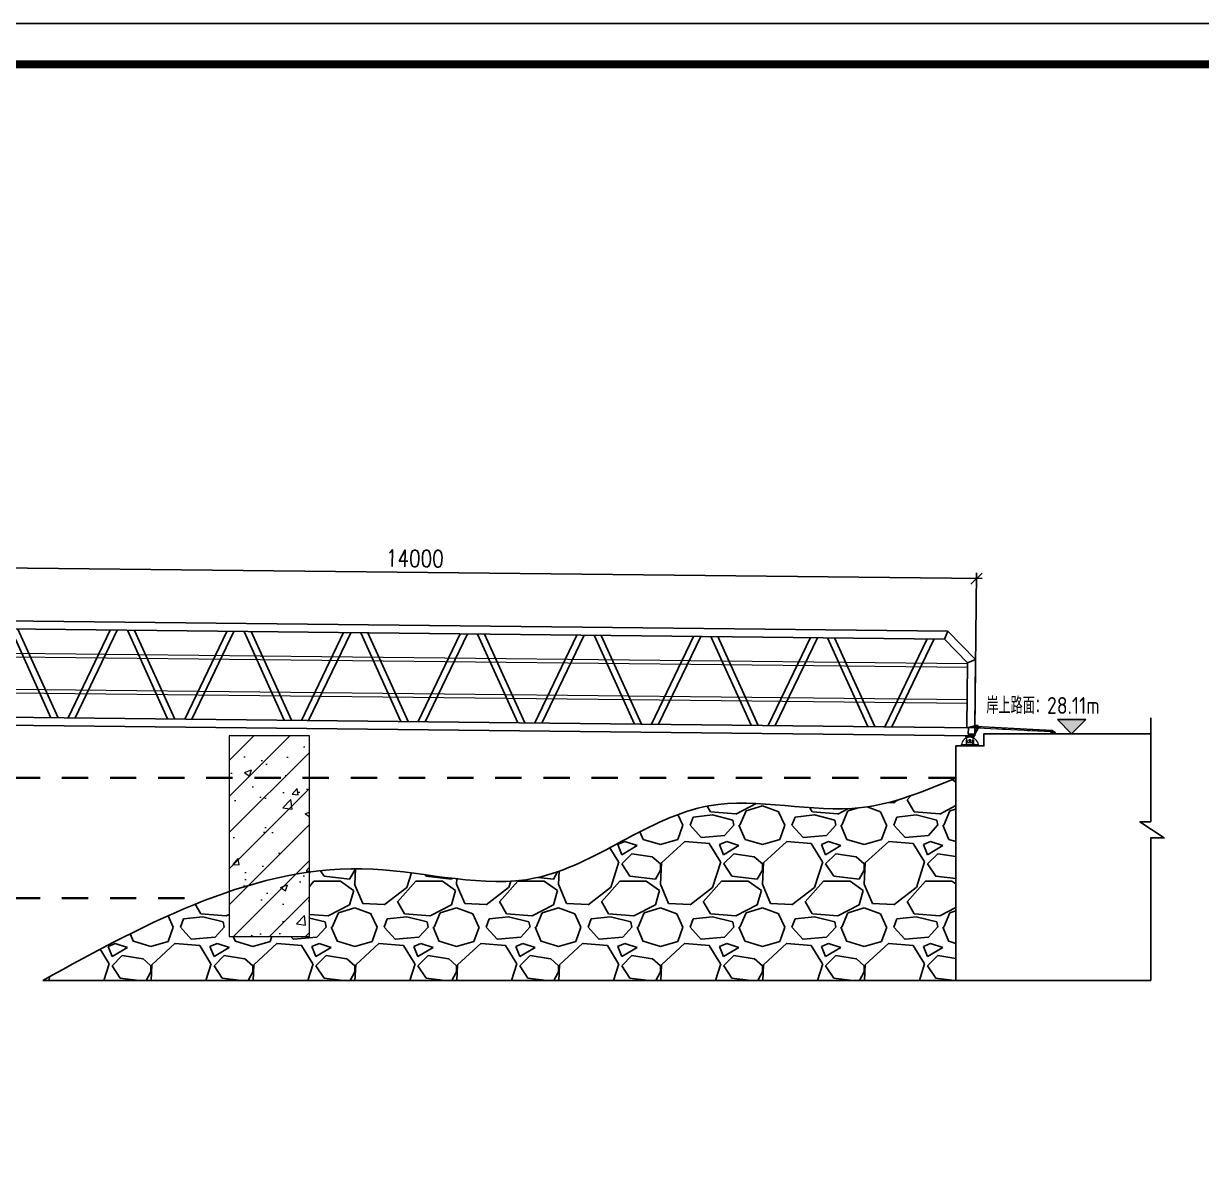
# Model space of a CAD drawing. Extents: x -259369 to -50372, y -155978 to 198088.
# Drawn here: x -87575 to -72897, y 143497 to 157767 of the extents above; entities that cross this region are included whole.
import ezdxf

# ---------------------------------------------------------------- set-up
doc = ezdxf.new("R2010")
doc.units = 0
doc.header["$LTSCALE"] = 1000
doc.header["$MEASUREMENT"] = 0
doc.linetypes.add('CENTER', pattern=[2, 1.25, -0.25, 0.25, -0.25])
doc.linetypes.add('CENTER2', pattern=[28.575, 19.05, -3.175, 3.175, -3.175])
for name, color, linetype, lineweight in [('加强板', 140, 'Continuous', 18), ('图框', 7, 'Continuous', 13), ('型材', 7, 'Continuous', 15), ('结构', 52, 'Continuous', 18), ('铝斜撑', 241, 'Continuous', 9)]:
    doc.layers.add(name, color=color, linetype=linetype, lineweight=lineweight)
for name, color, linetype in [('标注', 9, 'Continuous'), ('铝横梁', 220, 'Continuous'), ('铝通', 4, 'Continuous')]:
    doc.layers.add(name, color=color, linetype=linetype)
doc.styles.add('HZTXT', font='txtw.shx', dxfattribs={"width": 0.8, "bigfont": 'hztxtw.shx'})
doc.styles.get("Standard").update_dxf_attribs({"font": 'gbenor.shx', "bigfont": 'gbcbig.shx'})
doc.dimstyles.new('DIM-70', dxfattribs={"dimscale": 70, "dimtxt": 3, "dimasz": 2, "dimexe": 1, "dimexo": 1, "dimgap": 1, "dimtad": 1, "dimdec": 1, "dimdsep": 46, "dimtxsty": 'HZTXT', "dimblk": 'OBLIQUE', "dimcen": 0, "dimdle": 1, "dimclrd": 9, "dimclre": 9, "dimclrt": 2, "dimadec": 1, "dimazin": 0, "dimtfac": 1, "dimtdec": 1, "dimtix": 1, "dimtmove": 2, "dimatfit": 3, "dimldrblk": 'OBLIQUE', "dimfxl": 15, "dimtolj": 1, "dimtzin": 0, "dimarcsym": 1})

# ---------------------------------------------------------------- blocks, each defined once
blk = doc.blocks.new('rgthtyjyuk')
blk.add_lwpolyline([(0, 0), (420, 0), (420, 297), (0, 297)], close=True)
at = {"const_width": 1}
blk.add_lwpolyline([(25, 5), (415, 5), (415, 292), (25, 292)], close=True, dxfattribs=at)
blk = doc.blocks.new('JAGZZ')
at = {"color": 1, "linetype": 'CENTER2'}
for p, q in [((524725, 12996), (524689, 12996)), ((524707, 12979), (524707, 13014))]:
    blk.add_line(p, q, dxfattribs=at)
at = {"layer": '结构', "color": 4}
for p, q in [((524597, 12929), (524597, 12941)), ((524817, 12941), (524597, 12941)), ((524817, 12929), (524597, 12929)), ((524817, 12929), (524817, 12941))]:
    blk.add_line(p, q, dxfattribs=at)
for points in [[(524670, 12941), (524670, 13001), (524662, 13001), (524662, 12941)], [(524744, 12941), (524744, 13001), (524752, 13001), (524752, 12941)]]:
    blk.add_lwpolyline(points, close=True, dxfattribs=at)
at = {"layer": '结构'}
blk.add_circle((524707, 12996), 13, dxfattribs=at)
at = {"layer": '结构', "color": 4}
blk.add_arc((524707, 12931), 106, 5.7248, 174.2752, dxfattribs=at)
blk = doc.blocks.new('*U1839')
at = {"color": 5, "const_width": 30}
blk.add_lwpolyline([(166, 0), (-166, 0)], dxfattribs=at)
blk = doc.blocks.new('*U1840')
at = {"color": 0, "linetype": 'ByBlock', "lineweight": -2, "transparency": 16777216}
for p in [(0, 0), (600, 0), (1200, 0), (1800, 0), (2400, 0), (3000, 0), (3600, 0), (4200, 0), (4800, 0), (5400, 0), (6000, 0), (6600, 0), (7200, 0), (7800, 0), (8400, 0), (9000, 0), (9600, 0), (10200, 0), (10800, 0), (11400, 0), (12000, 0), (12600, 0)]:
    blk.add_blockref('*U1839', p, dxfattribs=at)
blk = doc.blocks.new('*U1841')
at = {"color": 5, "const_width": 30}
blk.add_lwpolyline([(166, 0), (-166, 0)], dxfattribs=at)
blk = doc.blocks.new('*U1842')
at = {"color": 0, "linetype": 'ByBlock', "lineweight": -2, "transparency": 16777216}
for p in [(0, 0), (600, 0), (1200, 0), (1800, 0), (2400, 0), (3000, 0), (3600, 0), (4200, 0), (4800, 0), (5400, 0), (6000, 0), (6600, 0), (7200, 0), (7800, 0), (8400, 0), (9000, 0), (9600, 0), (10200, 0), (10800, 0), (11400, 0), (12000, 0), (12600, 0), (13200, 0), (13800, 0), (14400, 0), (15000, 0), (15600, 0), (16200, 0), (16800, 0), (17400, 0), (18000, 0), (18600, 0), (19200, 0), (19800, 0), (20400, 0), (21000, 0), (21600, 0), (22200, 0)]:
    blk.add_blockref('*U1841', p, dxfattribs=at)
blk = doc.blocks.new('EB')
at = {"layer": '加强板'}
blk.add_lwpolyline([(1337537242, 365767056), (1337537242, 365767006), (1337537257, 365767006), (1337537267, 365767056)], close=True, dxfattribs=at)
at = {"layer": '铝通'}
blk.add_lwpolyline([(1337537285, 365767056, 0.668622), (1337537254, 365767090), (1337537162, 365767061), (1337537162, 365766981), (1337537242, 365766981)], format="xyb", close=True, dxfattribs=at)
blk.add_circle((1337537262, 365767066), 7, dxfattribs=at)
blk = doc.blocks.new('A$C1CD0366B')
at = {"color": 1, "linetype": 'CENTER', "ltscale": 0.52}
for p, q in [((46, 50), (74, 50)), ((60, 36), (60, 64))]:
    blk.add_line(p, q, dxfattribs=at)
blk.add_lwpolyline([(0, 100), (0, 0), (10, 0), (10, 100)], close=True)
blk.add_lwpolyline([(10, 100), (87, 74, -0.315452), (90, 69), (90, 31, -0.315452), (87, 26), (10, 0)], format="xyb")
blk.add_circle((60, 50), 11)
blk = doc.blocks.new('GW-R')
at = {"color": 3, "linetype": 'CENTER2'}
for p, q in [((8398, 1960), (8368, 1960)), ((8383, 1945), (8383, 1975))]:
    blk.add_line(p, q, dxfattribs=at)
at = {"color": 1, "linetype": 'CENTER', "ltscale": 0.52}
for p, q in [((8369, 1960), (8397, 1960)), ((8383, 1974), (8383, 1946))]:
    blk.add_line(p, q, dxfattribs=at)
blk.add_lwpolyline([(8443, 2035), (8323, 2035), (8323, 2025), (8443, 2025)], close=True)
at = {"color": 0}
for points in [[(8360, 1942), (8323, 2025)], [(8406, 1942), (8443, 2025)]]:
    blk.add_lwpolyline(points, dxfattribs=at)
blk.add_lwpolyline([(8406, 1942, -0.317501), (8397, 1935), (8370, 1935, -0.317501), (8360, 1942)], format="xyb")
blk.add_circle((8383, 1960), 9)
blk.add_circle((8383, 1960), 9)
blk.add_arc((8383, 1960), 55, 144.9944, 35.0056)
blk = doc.blocks.new('*U234')
at = {"layer": '铝横梁', "color": 6}
for points in [[(-664, 550), (-151, -550)], [(-576, 550), (-62, -550)], [(576, 550), (62, -550)], [(664, 550), (151, -550)]]:
    blk.add_lwpolyline(points, dxfattribs=at)
blk = doc.blocks.new('*U235')
at = {"layer": '标注', "color": 0, "linetype": 'ByBlock', "lineweight": -2, "transparency": 16777216}
for p in [(0, 0), (1454, 0), (2908, 0), (4362, 0), (5816, 0), (7270, 0), (8724, 0), (10178, 0), (11632, 0)]:
    blk.add_blockref('*U234', p, dxfattribs=at)
blk = doc.blocks.new('ythg')
at = {"layer": '型材', "elevation": 0}
for points in [[(709707, 79355), (723507, 79355), (723507, 79305), (709707, 79305)], [(709707, 78905), (723507, 78905), (723507, 78855), (709707, 78855)]]:
    blk.add_lwpolyline(points, close=True, dxfattribs=at)
at = {"layer": '铝通', "color": 4, "elevation": 0}
for points in [[(723607, 78555), (723607, 79405), (723257, 79755), (709957, 79755), (709607, 79405), (709607, 78555)], [(709957, 79755), (709998, 79655)], [(723215, 79655), (723257, 79755)], [(723507, 78555), (723507, 79364), (723215, 79655), (709998, 79655), (709707, 79364), (709707, 78555)], [(709707, 79364), (709607, 79405)], [(723507, 79364), (723607, 79405)], [(709607, 78555), (723607, 78555), (723607, 78455), (709607, 78455), (709607, 78555)]]:
    blk.add_lwpolyline(points, dxfattribs=at)
at = {"layer": '铝通'}
blk.add_circle((709587, 78560, 0), 7, dxfattribs=at)
blk.add_blockref('GW-R', (701274, 76420, 0))
at = {"layer": '图框', "rotation": 270}
blk.add_blockref('A$C1CD0366B', (723497, 78455, 0), dxfattribs=at)
at = {"layer": '型材', "color": 22, "xscale": -1}
blk.add_blockref('EB', (1338246849, -365688506, 0), dxfattribs=at)
at = {"layer": '型材', "color": 22}
blk.add_blockref('EB', (-1336813636, -365688506, 0), dxfattribs=at)
at = {"layer": '标注', "color": 4, "linetype": 'ByBlock'}
blk.add_blockref('*U235', (710791, 79105, 0), dxfattribs=at)
blk = doc.blocks.new('_Oblique')
at = {"color": 0, "linetype": 'ByBlock', "lineweight": -2}
blk.add_line((-0.5, -0.5), (0.5, 0.5), dxfattribs=at)
blk = doc.blocks.new('*D1853')
at = {"color": 9, "lineweight": -2, "transparency": 16777216}
for p, q in [((-89721, 149112), (-89699, 151071)), ((-89770, 151002), (-75631, 150849)), ((-75721, 148961), (-75700, 150919))]:
    blk.add_line(p, q, dxfattribs=at)
at = {"layer": 'Defpoints', "color": 0, "transparency": 16777216}
for p in [(-75701, 150849), (-89721, 149042), (-75722, 148891)]:
    blk.add_point(p, dxfattribs=at)
at = {"color": 9, "lineweight": -2, "transparency": 16777216, "xscale": 140, "yscale": 140, "zscale": 140}
for p, rotation in [((-89700, 151001), 179.3802811806178), ((-75701, 150849), 359.3802811806179)]:
    blk.add_blockref('_Oblique', p, dxfattribs=dict(at, rotation=rotation))
at = {"color": 2, "transparency": 16777216, "insert": (-82699, 151100), "char_height": 210, "attachment_point": 5, "rotation": 359.3803, "style": 'HZTXT'}
blk.add_mtext('\\A1;14000', dxfattribs=at)
blk = doc.blocks.new('A$C32F71815')
at = {"layer": '铝斜撑', "linetype": 'Continuous'}
for p, q in [((3, 20), (0, 20)), ((0, 20), (0, 0)), ((40, 0), (0, 0)), ((3, 20), (3, 3)), ((40, 3), (3, 3)), ((40, 0), (40, 3))]:
    blk.add_line(p, q, dxfattribs=at)
blk = doc.blocks.new('tb')
at = {"lineweight": 0}
h = blk.add_hatch(dxfattribs=at)
h.set_pattern_fill('ANSI31', color=256, scale=0.125, style=0)
h.set_pattern_definition([(45, (-488846.90197, 126237.06756), (-0.2806330038, 0.28063300377), [])])
edge = h.paths.add_edge_path(flags=17)
edge.add_arc((0, 0), 6.5, 0, 360)
edge = h.paths.add_edge_path()
edge.add_arc((0, 0), 10, 0, 360)
for p, q in [((-15, -5), (-15, 15)), ((-15, 15), (943, 15)), ((-10, 10), (-10, -5)), ((942, 10), (-10, 10)), ((942, 10), (982, -16)), ((943, 15), (985, -12)), ((-10, -5), (-15, -5)), ((927, -10), (927, -20)), ((937, -30), (957, -30)), ((941, -23), (953, -23)), ((941, -30), (941, -23)), ((945, -23), (945, -7)), ((950, -23), (950, -7)), ((953, -30), (953, -23)), ((967, -10), (967, -20)), ((982, -16), (985, -12))]:
    blk.add_line(p, q, dxfattribs=at)
for points in [[(14, -10), (14, 10), (927, 10), (927, -10)], [(44, 10), (44, -10), (14, -10), (14, 10)], [(356, 10), (356, -10), (326, -10), (326, 10)], [(668, 10), (668, -10), (638, -10), (638, 10)]]:
    blk.add_lwpolyline(points, close=True, dxfattribs=at)
for radius in [10, 6.5]:
    blk.add_circle((0, 0), radius, dxfattribs=at)
for centre, start, end in [((937, -20), 180, 270), ((957, -20), 270, 0)]:
    blk.add_arc(centre, 10, start, end, dxfattribs=at)
blk.add_blockref('A$C32F71815', (927, -10), dxfattribs=at)

msp = doc.modelspace()

# ---------------------------------------------------------------- hatches: boundary and pattern name
h = msp.add_hatch(color=256)
h.dxf.hatch_style = 1
h.paths.add_polyline_path([(-74515.06, 148914.31), (-74691.83, 149091.09), (-74338.28, 149091.09)])
h = msp.add_hatch()
h.set_pattern_fill('GRAVEL', color=256, scale=50)
h.set_pattern_definition([(228.012788, (-725162.19, 56327.275), (-10160.000001, -11429.999999), [170.8607, -16915.2418]), (184.969741, (-725276.486, 56200.275), (15239.999994, 1270.0000723), [293.2024, -29027.0244]), (132.510447, (-725568.586, 56174.875), (12700.000005, -13969.999995), [206.7408, -20467.3614]), (267.273689, (-726063.886, 55857.375), (1270.0000027, 25400), [267.0023, -26433.2187]), (292.833654, (-726076.586, 55590.675), (-6350.0000005, 15240), [261.8168, -25919.9039]), (357.273689, (-725974.986, 55349.375), (-25400, 1270.0000027), [267.0023, -26433.2187]), (37.6942405, (-725708.286, 55336.675), (-16509.9999993, -12700.000001), [353.0968, -34956.5577]), (72.255328, (-725428.886, 55552.575), (8890.0000024, 27939.9999992), [333.3598, -33002.6283]), (121.429566, (-725327.286, 55870.075), (-10160.0000014, 16509.999999), [267.9065, -26522.7728]), (175.236358, (-725466.99, 56098.67), (13970, -1270.000002), [305.8566, -14986.9685]), (222.397438, (-725771.786, 56124.075), (-15239.9999995, -13970.0000005), [395.539, -39158.3863]), (138.814075, (-724806.59, 55844.67), (-8890, 7620), [135.0023, -13365.283]), (171.469234, (-724908.186, 55933.575), (16510.0000004, -2539.999997), [256.841, -25427.3195]), (225, (-725162.2, 55971.7), (-2e-13, -1270), [179.6047, -1616.4466]), (203.19859, (-725251.09, 56124.07), (6350, 2540), [96.7207, -9575.3112]), (291.80141, (-725339.99, 56085.97), (-1270, 3810), [136.7828, -6702.3765]), (30.963757, (-725289.19, 55958.97), (3810, 2540), [222.1598, -7183.149]), (161.56505, (-725098.7, 56073.27), (2540, -1270), [160.6436, -3855.449]), (16.38954, (-726076.586, 56085.975), (12700, 3810), [225.044, -22279.4133]), (70.346176, (-725860.686, 56149.475), (-5080, -13970), [188.7995, -18691.1078]), (293.19859, (-725098.69, 56327.27), (-2540, 6350), [193.44, -9478.5918]), (343.61046, (-725022.486, 56149.475), (-12700, 3809.999999), [225.044, -22279.4133]), (339.443955, (-726076.59, 55298.57), (-6350, 2540), [217.0176, -10633.8672]), (294.77514, (-725873.39, 55222.375), (-6350.000008, 13969.999997), [181.836, -18001.7967]), (66.80141, (-725085.99, 55057.27), (2540, 6350), [193.44, -9478.5918]), (17.354025, (-725009.786, 55235.075), (-16510, -5080.000001), [212.8914, -21076.188]), (69.443955, (-725708.29, 55057.27), (-2540, -6350), [108.5088, -10742.376]), (101.309932, (-725162.19, 55057.27), (-1270, 5080), [64.7573, -6410.9975]), (165.963757, (-725174.9, 55120.77), (3810, -1270), [261.8168, -4974.5273]), (186.009006, (-725428.886, 55184.275), (12700, 1270.000001), [242.6335, -24020.6824]), (303.69007, (-725289.2, 55844.67), (-1270, 2540), [183.162, -4395.8882]), (353.157227, (-725187.586, 55692.275), (21590, -2539.999999), [319.7784, -31658.0045]), (60.945396, (-724870.09, 55654.17), (-5080, -8890), [130.754, -12944.6962]), (90, (-724806.6, 55768.5), (-1270, 1270), [76.2, -1193.8]), (120.256437, (-725454.29, 55222.375), (5080, -8890), [176.4335, -17466.9704]), (48.012787, (-725543.19, 55374.775), (10160.000001, 11429.999999), [341.7214, -16744.381]), (0, (-725314.6, 55628.8), (1270, 1270), [330.2, -939.8]), (325.304846, (-724984.386, 55628.775), (12700.000005, -8889.999993), [200.8048, -19879.6584]), (254.054604, (-724819.29, 55514.47), (-1270, -5080), [184.9145, -9060.825]), (207.645975, (-724870.086, 55336.675), (-24130.000001, -12699.9999983), [301.0725, -29806.2322]), (175.426079, (-725136.786, 55196.975), (-16510, 1270), [318.5147, -31532.9232])])
edge = h.paths.add_edge_path()
edge.add_spline(control_points=[(-75957.8, 148364.31), (-76343.53, 148202.32), (-77324.07, 147790.52), (-79245.49, 148378.53), (-81029.27, 146741.96), (-82822.76, 147275.34), (-83753.9, 147226.36), (-84013.57, 147190.36)], knot_values=[0, 0, 0, 0, 1232.49515576, 3133.08911872, 5475.23194435, 7506.15519588, 8305.28990049, 8305.28990049, 8305.28990049, 8305.28990049], degree=3, periodic=0)
edge.add_line((-84013.57, 147190.36), (-84013.57, 146389.38))
edge.add_line((-84013.57, 146389.38), (-85013.57, 146389.38))
edge.add_line((-85013.57, 146389.38), (-85013.57, 146947.79))
edge.add_spline(control_points=[(-85013.57, 146947.79), (-85802.81, 146681.12), (-86569.52, 146261.45), (-87336.23, 145841.77)], knot_values=[9346.53530728, 9346.53530728, 9346.53530728, 9346.53530728, 11845.33794187, 11845.33794187, 11845.33794187, 11845.33794187], degree=3, periodic=0)
edge.add_line((-87336.23, 145841.77), (-75957.8, 145841.77))
edge.add_line((-75957.8, 145841.77), (-75957.8, 148364.31))
at = {"layer": '结构'}
h = msp.add_hatch(dxfattribs=at)
h.set_pattern_fill('ANSI31', color=256, scale=100)
h.set_pattern_definition([(45, (-343323.9, 51465.7), (-224.5064, 224.5064), [])])
h.paths.add_polyline_path([(-84013.57, 148889.38), (-85013.57, 148889.38), (-85013.57, 146389.38), (-84013.57, 146389.38)])
h = msp.add_hatch(dxfattribs=at)
h.set_pattern_fill('AR-CONC', color=256, scale=5)
h.set_pattern_definition([(50, (-343323.9, 51465.7), (910.9233, -79.6954), [95.25, -1047.75]), (355, (-343323.9, 51465.7), (-176.217, 955.2842), [76.2, -838.203]), (100.45144, (-343248, 51459.1), (734.7062, 875.5888), [80.95, -890.4512]), (46.1842, (-343323.9, 51719.7), (1355.395, -210.2116), [142.875, -1571.625]), (96.63556, (-343211, 51702.2), (1187.0207, 1237.1306), [121.425, -1335.678]), (351.18415, (-343323.9, 51719.7), (1187.021, 1237.1306), [114.3, -1257.299]), (21, (-343196.9, 51656.2), (758.072, -511.326), [95.25, -1047.75]), (326, (-343196.9, 51656.2), (309.01, 920.9398), [76.2, -838.2]), (71.45144, (-343133.7, 51613.6), (1067.082, 409.6138), [80.95, -890.4497]), (37.5, (-343323.9, 51465.7), (15.443, 422.7752), [0, -828.04, 0, -850.9, 0, -841.375]), (7.5, (-343323.9, 51465.7), (334.0983, 500.9029), [0, -485.14, 0, -808.99, 0, -320.675]), (327.5, (-343607.1, 51465.7), (677.95298, -28.6437), [0, -317.5, 0, -990.6, 0, -1314.45]), (317.5, (-343734.1, 51465.7), (740.6459, 127.1325), [0, -412.75, 0, -657.86, 0, -933.45])])
h.paths.add_polyline_path([(-84013.57, 148889.38), (-85013.57, 148889.38), (-85013.57, 146389.38), (-84013.57, 146389.38)])

# ---------------------------------------------------------------- linework, layer by layer
for points in [[(-74691.83, 149091.09), (-74515.06, 148914.31), (-74338.28, 149091.09), (-74691.83, 149091.09)], [(-73529.84, 149111.46), (-73529.84, 147818.74), (-73663.92, 147818.74), (-73361.1, 147615.8), (-73529.84, 147615.82), (-73529.84, 145841.77)], [(-73529.84, 148914.31), (-75607.8, 148914.31), (-75607.8, 148764.31), (-75957.8, 148764.31), (-75957.8, 145841.77)], [(-75957.8, 145841.77), (-87336.23, 145841.77)], [(-73529.84, 145841.77), (-75957.8, 145841.77)]]:
    msp.add_lwpolyline(points)
msp.add_spline([(-75957.8, 148364.31), (-77133.39, 147994.12), (-79033.84, 148017.57), (-81196.07, 147117.36), (-83224.04, 147226.85), (-87336.23, 145841.77)], degree=3)
msp.add_lwpolyline([(-85013.57, 148889.38), (-85013.57, 146389.38), (-84013.57, 146389.38), (-84013.57, 148889.38), (-85013.57, 148889.38)], dxfattribs=at)

# ---------------------------------------------------------------- block references
at = {"xscale": 101.4564080218939, "yscale": 101.4564080218939, "zscale": 101.4564080218939}
msp.add_blockref('rgthtyjyuk', (-107259.13, 127634.06), dxfattribs=at)
for name, p, rotation in [('ythg', (-800135.23, 78266.73, 0), 359.3802811806179), ('tb', (-75701.02, 148995.44), 357.0157503742657)]:
    msp.add_blockref(name, p, dxfattribs=dict(rotation=rotation))
at = {"color": 0}
msp.add_blockref('JAGZZ', (-600489.86, 135834.82), dxfattribs=at)
for name, p in [('*U1842', (-98333.31, 148364.31)), ('*U1840', (-98333.31, 146864.31))]:
    msp.add_blockref(name, p)

# ---------------------------------------------------------------- texts
msp.add_text('岸上路面：28.11m', height=210).set_placement((-75577.84, 149162.77))

# ---------------------------------------------------------------- dimensions: what is measured, and where the dimension line sits
dim = msp.add_aligned_dim(p1=(-89721.34, 149042.08), p2=(-75722.16, 148890.66), distance=1958.78, dimstyle='DIM-70')
dim.commit()
dim.dimension.update_dxf_attribs({"geometry": '*D1853', "text_midpoint": (-82698.67, 151100.03)})

doc.saveas('drawing.dxf')
